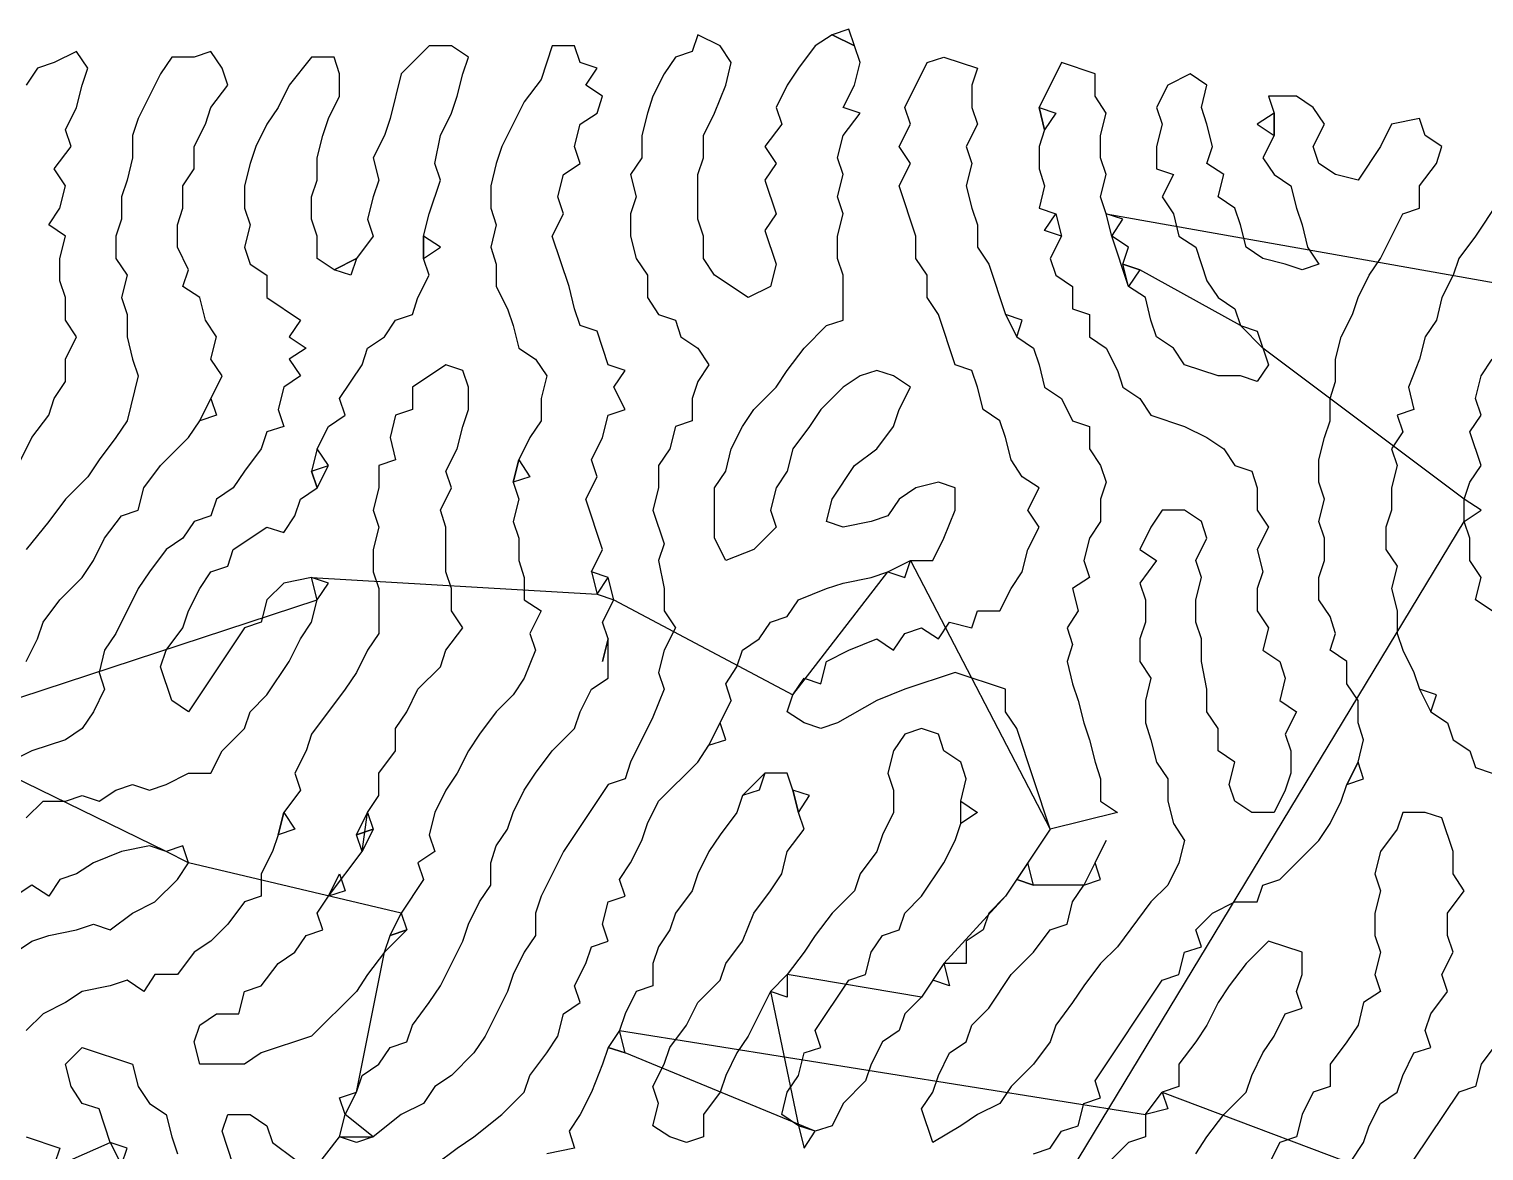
# Model space of a CAD drawing. Header units: metres. Extents: x 15 to 2853, y 44 to 1438.
# Drawn here: x 1296.5 to 1556.5, y 1202.5 to 1403 of the extents above; entities that cross this region are included whole.
import ezdxf

# ---------------------------------------------------------------- set-up
doc = ezdxf.new("R2010")
doc.units = ezdxf.units.M
doc.layers.add('Draw', color=2, linetype='CONTINUOUS')
doc.layers.add('Skip', color=1, linetype='CONTINUOUS')

msp = doc.modelspace()

# ---------------------------------------------------------------- linework, layer by layer
at = {"layer": 'draw'}
for p, q in [((1416, 1402), (1415, 1399)), ((1420, 1400), (1416, 1402)), ((1440, 1402), (1437, 1400)), ((1443, 1403), (1440, 1402)), ((1440, 1402), (1444, 1400)), ((1445, 1397), (1443, 1403)), ((1305, 1399), (1301, 1397)), ((1307, 1396), (1305, 1399)), ((1329, 1399), (1326, 1398)), ((1331, 1396), (1329, 1399)), ((1372, 1400), (1368, 1400)), ((1375, 1398), (1372, 1400)), ((1390, 1400), (1388, 1394)), ((1394, 1400), (1390, 1400)), ((1395, 1397), (1394, 1400)), ((1415, 1399), (1412, 1398)), ((1422, 1397), (1420, 1400)), ((1437, 1400), (1434, 1396)), ((1301, 1397), (1298, 1396)), ((1322, 1398), (1320, 1395)), ((1326, 1398), (1322, 1398)), ((1347, 1398), (1343, 1393)), ((1351, 1398), (1347, 1398)), ((1352, 1395), (1351, 1398)), ((1374, 1395), (1375, 1398)), ((1398, 1396), (1395, 1397)), ((1412, 1398), (1410, 1395)), ((1421, 1393), (1422, 1397)), ((1444, 1393), (1445, 1397)), ((1453, 1389), (1457, 1397)), ((1457, 1397), (1460, 1398)), ((1460, 1398), (1466, 1396)), ((1481, 1397), (1477, 1389)), ((1487, 1395), (1481, 1397)), ((1298, 1396), (1296, 1393)), ((1306, 1393), (1307, 1396)), ((1320, 1395), (1316, 1387)), ((1332, 1393), (1331, 1396)), ((1352, 1391), (1352, 1395)), ((1363, 1395), (1361, 1387)), ((1373, 1391), (1374, 1395)), ((1388, 1394), (1385, 1390)), ((1396, 1393), (1398, 1396)), ((1410, 1395), (1408, 1391)), ((1434, 1396), (1432, 1393)), ((1466, 1396), (1465, 1393)), ((1487, 1391), (1487, 1395)), ((1504, 1395), (1500, 1393)), ((1507, 1393), (1504, 1395)), ((1305, 1389), (1306, 1393)), ((1329, 1389), (1332, 1393)), ((1343, 1393), (1341, 1389)), ((1372, 1388), (1373, 1391)), ((1399, 1391), (1396, 1393)), ((1398, 1388), (1399, 1391)), ((1408, 1391), (1407, 1388)), ((1419, 1388), (1421, 1393)), ((1432, 1393), (1430, 1389)), ((1442, 1389), (1444, 1393)), ((1465, 1393), (1465, 1389)), ((1489, 1388), (1487, 1391)), ((1500, 1393), (1498, 1389)), ((1506, 1389), (1507, 1393)), ((1523, 1391), (1518, 1391)), ((1518, 1391), (1519, 1388)), ((1526, 1389), (1523, 1391)), ((1303, 1385), (1305, 1389)), ((1328, 1386), (1329, 1389)), ((1341, 1389), (1339, 1386)), ((1385, 1390), (1381, 1382)), ((1430, 1389), (1431, 1386)), ((1445, 1388), (1442, 1389)), ((1454, 1386), (1453, 1389)), ((1465, 1389), (1466, 1386)), ((1477, 1389), (1480, 1388)), ((1478, 1385), (1477, 1389)), ((1498, 1389), (1499, 1386)), ((1507, 1386), (1506, 1389)), ((1528, 1386), (1526, 1389)), ((1316, 1387), (1315, 1384)), ((1326, 1382), (1328, 1386)), ((1339, 1386), (1337, 1382)), ((1349, 1384), (1350, 1387)), ((1361, 1387), (1360, 1384)), ((1370, 1384), (1372, 1388)), ((1394, 1382), (1395, 1386)), ((1395, 1386), (1398, 1388)), ((1407, 1388), (1406, 1384)), ((1417, 1384), (1419, 1388)), ((1431, 1386), (1428, 1382)), ((1442, 1384), (1445, 1388)), ((1452, 1382), (1454, 1386)), ((1466, 1386), (1464, 1382)), ((1480, 1388), (1478, 1385)), ((1488, 1384), (1489, 1388)), ((1499, 1386), (1498, 1382)), ((1508, 1382), (1507, 1386)), ((1519, 1388), (1516, 1386)), ((1516, 1386), (1519, 1384)), ((1519, 1384), (1519, 1388)), ((1526, 1382), (1528, 1386)), ((1540, 1386), (1538, 1382)), ((1545, 1387), (1540, 1386)), ((1546, 1384), (1545, 1387)), ((1304, 1382), (1303, 1385)), ((1315, 1384), (1315, 1380)), ((1348, 1380), (1349, 1384)), ((1360, 1384), (1358, 1380)), ((1406, 1384), (1406, 1380)), ((1417, 1380), (1417, 1384)), ((1441, 1380), (1442, 1384)), ((1478, 1385), (1477, 1382)), ((1488, 1380), (1488, 1384)), ((1519, 1384), (1517, 1380)), ((1549, 1382), (1546, 1384)), ((1301, 1378), (1304, 1382)), ((1326, 1378), (1326, 1382)), ((1337, 1382), (1336, 1379)), ((1381, 1382), (1380, 1379)), ((1395, 1379), (1394, 1382)), ((1428, 1382), (1430, 1379)), ((1454, 1379), (1452, 1382)), ((1464, 1382), (1465, 1379)), ((1477, 1382), (1477, 1378)), ((1498, 1382), (1498, 1378)), ((1507, 1379), (1508, 1382)), ((1527, 1379), (1526, 1382)), ((1538, 1382), (1534, 1376)), ((1548, 1379), (1549, 1382)), ((1303, 1375), (1301, 1378)), ((1315, 1380), (1314, 1376)), ((1324, 1375), (1326, 1378)), ((1336, 1379), (1335, 1375)), ((1348, 1376), (1348, 1380)), ((1358, 1380), (1359, 1376)), ((1370, 1376), (1369, 1379)), ((1380, 1379), (1379, 1375)), ((1392, 1377), (1395, 1379)), ((1406, 1380), (1404, 1377)), ((1416, 1377), (1417, 1380)), ((1430, 1379), (1428, 1376)), ((1442, 1377), (1441, 1380)), ((1452, 1375), (1454, 1379)), ((1465, 1379), (1464, 1375)), ((1477, 1378), (1478, 1375)), ((1489, 1377), (1488, 1380)), ((1498, 1378), (1501, 1377)), ((1510, 1377), (1507, 1379)), ((1517, 1380), (1519, 1377)), ((1530, 1377), (1527, 1379)), ((1545, 1375), (1548, 1379)), ((1314, 1376), (1313, 1373)), ((1347, 1373), (1348, 1376)), ((1359, 1376), (1358, 1373)), ((1368, 1370), (1370, 1376)), ((1391, 1373), (1392, 1377)), ((1404, 1377), (1405, 1373)), ((1416, 1369), (1416, 1377)), ((1428, 1376), (1430, 1370)), ((1441, 1373), (1442, 1377)), ((1488, 1373), (1489, 1377)), ((1501, 1377), (1499, 1373)), ((1509, 1373), (1510, 1377)), ((1519, 1377), (1522, 1375)), ((1534, 1376), (1530, 1377)), ((1313, 1373), (1313, 1369)), ((1324, 1371), (1324, 1375)), ((1335, 1375), (1335, 1371)), ((1347, 1369), (1347, 1373)), ((1358, 1373), (1357, 1369)), ((1379, 1375), (1379, 1371)), ((1392, 1370), (1391, 1373)), ((1405, 1373), (1404, 1370)), ((1442, 1370), (1441, 1373)), ((1455, 1366), (1452, 1375)), ((1464, 1375), (1465, 1371)), ((1478, 1375), (1477, 1371)), ((1489, 1370), (1488, 1373)), ((1499, 1373), (1501, 1370)), ((1512, 1371), (1509, 1373)), ((1522, 1375), (1523, 1371)), ((1545, 1371), (1545, 1375)), ((1300, 1368), (1302, 1371)), ((1323, 1368), (1324, 1371)), ((1335, 1371), (1336, 1368)), ((1379, 1371), (1380, 1368)), ((1465, 1371), (1466, 1368)), ((1477, 1371), (1480, 1370)), ((1513, 1368), (1512, 1371)), ((1523, 1371), (1524, 1368)), ((1542, 1370), (1545, 1371)), ((1559, 1372), (1555, 1366)), ((1303, 1366), (1300, 1368)), ((1313, 1369), (1312, 1366)), ((1323, 1364), (1323, 1368)), ((1336, 1368), (1335, 1364)), ((1348, 1366), (1347, 1369)), ((1357, 1369), (1358, 1366)), ((1367, 1366), (1368, 1370)), ((1380, 1368), (1379, 1364)), ((1390, 1366), (1392, 1370)), ((1404, 1370), (1404, 1366)), ((1417, 1366), (1416, 1369)), ((1430, 1370), (1428, 1367)), ((1441, 1366), (1442, 1370)), ((1466, 1368), (1466, 1364)), ((1478, 1367), (1480, 1370)), ((1480, 1370), (1481, 1366)), ((1490, 1366), (1489, 1370)), ((1492, 1369), (1489, 1370)), ((1490, 1366), (1492, 1369)), ((1501, 1370), (1502, 1366)), ((1514, 1364), (1513, 1368)), ((1524, 1368), (1525, 1364)), ((1538, 1362), (1542, 1370)), ((1302, 1362), (1303, 1366)), ((1312, 1366), (1312, 1362)), ((1348, 1362), (1348, 1366)), ((1370, 1364), (1367, 1366)), ((1367, 1366), (1367, 1362)), ((1393, 1357), (1390, 1366)), ((1404, 1366), (1405, 1362)), ((1417, 1362), (1417, 1366)), ((1428, 1367), (1430, 1361)), ((1441, 1362), (1441, 1366)), ((1455, 1362), (1455, 1366)), ((1481, 1366), (1478, 1367)), ((1481, 1366), (1479, 1362)), ((1493, 1364), (1490, 1366)), ((1502, 1366), (1505, 1364)), ((1555, 1366), (1552, 1362)), ((1325, 1360), (1323, 1364)), ((1335, 1364), (1336, 1361)), ((1367, 1362), (1370, 1364)), ((1379, 1364), (1380, 1361)), ((1466, 1364), (1468, 1361)), ((1492, 1361), (1493, 1364)), ((1505, 1364), (1507, 1358)), ((1517, 1362), (1514, 1364)), ((1525, 1364), (1527, 1361)), ((1302, 1358), (1302, 1362)), ((1312, 1362), (1314, 1359)), ((1324, 1357), (1325, 1360)), ((1336, 1361), (1339, 1359)), ((1351, 1360), (1348, 1362)), ((1351, 1360), (1355, 1362)), ((1354, 1359), (1351, 1360)), ((1355, 1362), (1354, 1359)), ((1368, 1359), (1367, 1362)), ((1380, 1361), (1380, 1357)), ((1405, 1362), (1407, 1359)), ((1419, 1359), (1417, 1362)), ((1430, 1361), (1429, 1357)), ((1442, 1359), (1441, 1362)), ((1457, 1359), (1455, 1362)), ((1468, 1361), (1471, 1352)), ((1479, 1362), (1480, 1359)), ((1493, 1357), (1492, 1361)), ((1495, 1360), (1492, 1361)), ((1495, 1360), (1493, 1357)), ((1521, 1361), (1517, 1362)), ((1524, 1360), (1521, 1361)), ((1527, 1361), (1524, 1360)), ((1536, 1359), (1538, 1362)), ((1552, 1362), (1551, 1359)), ((1303, 1355), (1302, 1358)), ((1314, 1359), (1313, 1355)), ((1339, 1359), (1339, 1355)), ((1366, 1355), (1368, 1359)), ((1407, 1359), (1407, 1355)), ((1425, 1355), (1419, 1359)), ((1442, 1351), (1442, 1359)), ((1457, 1355), (1457, 1359)), ((1480, 1359), (1483, 1357)), ((1507, 1358), (1509, 1355)), ((1534, 1355), (1536, 1359)), ((1551, 1359), (1549, 1355)), ((1303, 1351), (1303, 1355)), ((1313, 1355), (1314, 1352)), ((1327, 1355), (1324, 1357)), ((1328, 1351), (1327, 1355)), ((1339, 1355), (1345, 1351)), ((1365, 1352), (1366, 1355)), ((1394, 1353), (1393, 1357)), ((1407, 1355), (1409, 1352)), ((1429, 1357), (1425, 1355)), ((1459, 1352), (1457, 1355)), ((1483, 1357), (1483, 1353)), ((1496, 1355), (1493, 1357)), ((1497, 1351), (1496, 1355)), ((1509, 1355), (1512, 1353)), ((1533, 1352), (1534, 1355)), ((1549, 1355), (1548, 1351)), ((1314, 1352), (1314, 1348)), ((1362, 1351), (1365, 1352)), ((1382, 1353), (1383, 1350)), ((1395, 1350), (1394, 1353)), ((1409, 1352), (1412, 1351)), ((1462, 1343), (1459, 1352)), ((1471, 1352), (1473, 1348)), ((1474, 1351), (1471, 1352)), ((1483, 1353), (1486, 1352)), ((1486, 1352), (1486, 1348)), ((1512, 1353), (1513, 1350)), ((1531, 1348), (1533, 1352)), ((1305, 1348), (1303, 1351)), ((1330, 1348), (1328, 1351)), ((1345, 1351), (1343, 1348)), ((1360, 1348), (1362, 1351)), ((1383, 1350), (1384, 1346)), ((1398, 1349), (1395, 1350)), ((1412, 1351), (1413, 1348)), ((1435, 1346), (1439, 1350)), ((1439, 1350), (1442, 1351)), ((1473, 1348), (1474, 1351)), ((1498, 1348), (1497, 1351)), ((1513, 1350), (1516, 1349)), ((1517, 1346), (1513, 1350)), ((1548, 1351), (1546, 1348)), ((1303, 1344), (1305, 1348)), ((1314, 1348), (1315, 1344)), ((1329, 1344), (1330, 1348)), ((1343, 1348), (1346, 1346)), ((1357, 1346), (1360, 1348)), ((1400, 1343), (1398, 1349)), ((1413, 1348), (1416, 1346)), ((1473, 1348), (1476, 1346)), ((1486, 1348), (1489, 1346)), ((1501, 1346), (1498, 1348)), ((1516, 1349), (1518, 1343)), ((1530, 1344), (1531, 1348)), ((1546, 1348), (1545, 1344)), ((1346, 1346), (1343, 1344)), ((1356, 1343), (1357, 1346)), ((1384, 1346), (1387, 1344)), ((1416, 1346), (1418, 1343)), ((1432, 1342), (1435, 1346)), ((1476, 1346), (1477, 1343)), ((1489, 1346), (1491, 1342)), ((1503, 1343), (1501, 1346)), ((1303, 1340), (1303, 1344)), ((1315, 1344), (1316, 1341)), ((1331, 1341), (1329, 1344)), ((1343, 1344), (1345, 1341)), ((1352, 1337), (1356, 1343)), ((1371, 1343), (1365, 1339)), ((1374, 1342), (1371, 1343)), ((1375, 1339), (1374, 1342)), ((1387, 1344), (1389, 1341)), ((1403, 1342), (1400, 1343)), ((1401, 1339), (1403, 1342)), ((1418, 1343), (1416, 1340)), ((1430, 1339), (1432, 1342)), ((1448, 1342), (1445, 1341)), ((1451, 1341), (1448, 1342)), ((1465, 1342), (1462, 1343)), ((1466, 1339), (1465, 1342)), ((1477, 1343), (1478, 1339)), ((1491, 1342), (1492, 1339)), ((1509, 1341), (1503, 1343)), ((1518, 1343), (1516, 1340)), ((1530, 1340), (1530, 1344)), ((1545, 1344), (1543, 1339)), ((1556, 1341), (1558, 1344)), ((1301, 1337), (1303, 1340)), ((1316, 1341), (1314, 1333)), ((1342, 1339), (1341, 1335)), ((1345, 1341), (1342, 1339)), ((1365, 1339), (1365, 1335)), ((1375, 1335), (1375, 1339)), ((1389, 1341), (1388, 1337)), ((1403, 1335), (1401, 1339)), ((1416, 1340), (1415, 1337)), ((1445, 1341), (1442, 1339)), ((1454, 1339), (1451, 1341)), ((1452, 1335), (1454, 1339)), ((1467, 1335), (1466, 1339)), ((1478, 1339), (1481, 1337)), ((1492, 1339), (1495, 1337)), ((1513, 1341), (1509, 1341)), ((1516, 1340), (1513, 1341)), ((1529, 1337), (1530, 1340)), ((1543, 1339), (1544, 1335)), ((1555, 1337), (1556, 1341)), ((1300, 1334), (1301, 1337)), ((1327, 1333), (1329, 1337)), ((1329, 1337), (1330, 1334)), ((1353, 1334), (1352, 1337)), ((1388, 1337), (1388, 1333)), ((1415, 1337), (1415, 1333)), ((1495, 1337), (1497, 1334)), ((1529, 1333), (1529, 1337)), ((1556, 1334), (1555, 1337)), ((1297, 1330), (1300, 1334)), ((1330, 1334), (1327, 1333)), ((1341, 1335), (1342, 1332)), ((1350, 1332), (1353, 1334)), ((1362, 1334), (1361, 1330)), ((1365, 1335), (1362, 1334)), ((1374, 1332), (1375, 1335)), ((1399, 1330), (1400, 1334)), ((1400, 1334), (1403, 1335)), ((1424, 1332), (1426, 1335)), ((1438, 1335), (1436, 1332)), ((1451, 1332), (1452, 1335)), ((1470, 1333), (1467, 1335)), ((1497, 1334), (1503, 1332)), ((1544, 1335), (1541, 1334)), ((1541, 1334), (1542, 1331)), ((1554, 1331), (1556, 1334)), ((1314, 1333), (1312, 1330)), ((1325, 1330), (1327, 1333)), ((1342, 1332), (1339, 1331)), ((1348, 1328), (1350, 1332)), ((1373, 1328), (1374, 1332)), ((1388, 1333), (1386, 1330)), ((1412, 1332), (1411, 1328)), ((1415, 1333), (1412, 1332)), ((1422, 1328), (1424, 1332)), ((1436, 1332), (1433, 1328)), ((1448, 1328), (1451, 1332)), ((1471, 1330), (1470, 1333)), ((1483, 1333), (1486, 1332)), ((1486, 1332), (1486, 1328)), ((1503, 1332), (1507, 1330)), ((1528, 1330), (1529, 1333)), ((1295, 1326), (1297, 1330)), ((1312, 1330), (1309, 1326)), ((1339, 1331), (1338, 1328)), ((1361, 1330), (1362, 1326)), ((1386, 1330), (1384, 1326)), ((1397, 1326), (1399, 1330)), ((1472, 1326), (1471, 1330)), ((1507, 1330), (1510, 1328)), ((1527, 1326), (1528, 1330)), ((1542, 1331), (1540, 1328)), ((1556, 1325), (1554, 1331)), ((1309, 1326), (1307, 1323)), ((1338, 1328), (1335, 1324)), ((1348, 1328), (1347, 1324)), ((1350, 1325), (1348, 1328)), ((1362, 1326), (1359, 1325)), ((1371, 1324), (1373, 1328)), ((1383, 1322), (1384, 1326)), ((1384, 1326), (1386, 1323)), ((1398, 1323), (1397, 1326)), ((1411, 1328), (1409, 1325)), ((1421, 1324), (1422, 1328)), ((1433, 1328), (1432, 1324)), ((1444, 1325), (1448, 1328)), ((1474, 1323), (1472, 1326)), ((1486, 1328), (1488, 1325)), ((1510, 1328), (1512, 1325)), ((1527, 1322), (1527, 1326)), ((1540, 1328), (1541, 1325)), ((1317, 1321), (1320, 1325)), ((1335, 1324), (1333, 1321)), ((1347, 1324), (1350, 1325)), ((1347, 1324), (1348, 1321)), ((1348, 1321), (1350, 1325)), ((1359, 1325), (1359, 1321)), ((1372, 1321), (1371, 1324)), ((1409, 1325), (1409, 1321)), ((1419, 1321), (1421, 1324)), ((1432, 1324), (1430, 1321)), ((1440, 1319), (1444, 1325)), ((1488, 1325), (1489, 1322)), ((1512, 1325), (1515, 1324)), ((1515, 1324), (1516, 1321)), ((1541, 1325), (1540, 1321)), ((1554, 1322), (1556, 1325)), ((1316, 1317), (1317, 1321)), ((1333, 1321), (1330, 1319)), ((1345, 1319), (1348, 1321)), ((1359, 1321), (1358, 1317)), ((1370, 1317), (1372, 1321)), ((1386, 1323), (1383, 1322)), ((1383, 1322), (1384, 1319)), ((1396, 1319), (1398, 1323)), ((1409, 1321), (1408, 1317)), ((1419, 1312), (1419, 1321)), ((1430, 1321), (1429, 1317)), ((1455, 1321), (1452, 1319)), ((1459, 1322), (1455, 1321)), ((1462, 1321), (1459, 1322)), ((1462, 1317), (1462, 1321)), ((1477, 1321), (1474, 1323)), ((1475, 1317), (1477, 1321)), ((1489, 1322), (1488, 1319)), ((1516, 1321), (1516, 1317)), ((1528, 1319), (1527, 1322)), ((1540, 1321), (1540, 1317)), ((1553, 1319), (1554, 1322)), ((1303, 1319), (1300, 1315)), ((1330, 1319), (1329, 1316)), ((1344, 1316), (1345, 1319)), ((1384, 1319), (1383, 1315)), ((1399, 1310), (1396, 1319)), ((1439, 1315), (1440, 1319)), ((1452, 1319), (1450, 1316)), ((1488, 1319), (1488, 1315)), ((1527, 1315), (1528, 1319)), ((1553, 1315), (1553, 1319)), ((1556, 1317), (1553, 1319)), ((1310, 1312), (1313, 1316)), ((1313, 1316), (1316, 1317)), ((1329, 1316), (1326, 1315)), ((1342, 1313), (1344, 1316)), ((1358, 1317), (1359, 1314)), ((1371, 1314), (1370, 1317)), ((1408, 1317), (1410, 1311)), ((1429, 1317), (1430, 1314)), ((1450, 1316), (1447, 1315)), ((1477, 1314), (1475, 1317)), ((1499, 1317), (1497, 1314)), ((1503, 1317), (1499, 1317)), ((1506, 1315), (1503, 1317)), ((1516, 1317), (1518, 1314)), ((1540, 1317), (1539, 1314)), ((1553, 1315), (1556, 1317)), ((1326, 1315), (1324, 1312)), ((1333, 1310), (1339, 1314)), ((1339, 1314), (1342, 1313)), ((1359, 1314), (1358, 1310)), ((1371, 1306), (1371, 1314)), ((1383, 1315), (1384, 1312)), ((1430, 1314), (1426, 1310)), ((1442, 1314), (1439, 1315)), ((1447, 1315), (1442, 1314)), ((1475, 1310), (1477, 1314)), ((1488, 1315), (1486, 1312)), ((1497, 1314), (1495, 1310)), ((1507, 1312), (1506, 1315)), ((1518, 1314), (1516, 1310)), ((1528, 1312), (1527, 1315)), ((1539, 1314), (1539, 1310)), ((1554, 1312), (1553, 1315)), ((1308, 1308), (1310, 1312)), ((1324, 1312), (1321, 1310)), ((1384, 1312), (1384, 1308)), ((1410, 1311), (1409, 1308)), ((1421, 1308), (1419, 1312)), ((1458, 1308), (1460, 1312)), ((1486, 1312), (1485, 1308)), ((1505, 1308), (1507, 1312)), ((1528, 1308), (1528, 1312)), ((1554, 1308), (1554, 1312)), ((1306, 1305), (1308, 1308)), ((1321, 1310), (1318, 1306)), ((1332, 1307), (1333, 1310)), ((1358, 1310), (1358, 1306)), ((1384, 1308), (1385, 1305)), ((1397, 1306), (1399, 1310)), ((1409, 1308), (1410, 1303)), ((1426, 1310), (1421, 1308)), ((1450, 1306), (1454, 1308)), ((1453, 1305), (1454, 1308)), ((1454, 1308), (1458, 1308)), ((1474, 1306), (1475, 1310)), ((1485, 1308), (1486, 1305)), ((1495, 1310), (1498, 1308)), ((1498, 1308), (1495, 1304)), ((1506, 1305), (1505, 1308)), ((1516, 1310), (1517, 1306)), ((1527, 1305), (1528, 1308)), ((1539, 1310), (1541, 1307)), ((1556, 1305), (1554, 1308)), ((1318, 1306), (1316, 1303)), ((1327, 1303), (1329, 1306)), ((1329, 1306), (1332, 1307)), ((1358, 1306), (1359, 1303)), ((1372, 1303), (1371, 1306)), ((1400, 1305), (1397, 1306)), ((1397, 1306), (1398, 1302)), ((1447, 1305), (1450, 1306)), ((1450, 1306), (1453, 1305)), ((1472, 1303), (1474, 1306)), ((1517, 1306), (1516, 1303)), ((1541, 1307), (1540, 1303)), ((1302, 1301), (1306, 1305)), ((1316, 1303), (1312, 1295)), ((1325, 1299), (1327, 1303)), ((1342, 1304), (1339, 1301)), ((1347, 1305), (1342, 1304)), ((1350, 1304), (1347, 1305)), ((1348, 1301), (1347, 1305)), ((1348, 1301), (1350, 1304)), ((1359, 1303), (1359, 1295)), ((1372, 1299), (1372, 1303)), ((1385, 1305), (1385, 1301)), ((1398, 1302), (1400, 1305)), ((1401, 1301), (1400, 1305)), ((1410, 1303), (1410, 1299)), ((1439, 1303), (1442, 1304)), ((1442, 1304), (1447, 1305)), ((1470, 1299), (1472, 1303)), ((1486, 1305), (1483, 1303)), ((1483, 1303), (1484, 1299)), ((1495, 1304), (1496, 1301)), ((1505, 1301), (1506, 1305)), ((1516, 1303), (1516, 1299)), ((1527, 1301), (1527, 1305)), ((1540, 1303), (1541, 1299)), ((1555, 1301), (1556, 1305)), ((1299, 1297), (1302, 1301)), ((1339, 1301), (1338, 1297)), ((1347, 1297), (1348, 1301)), ((1385, 1301), (1388, 1299)), ((1398, 1302), (1401, 1301)), ((1399, 1297), (1401, 1301)), ((1432, 1298), (1434, 1301)), ((1496, 1301), (1496, 1297)), ((1505, 1297), (1505, 1301)), ((1529, 1298), (1527, 1301)), ((1558, 1299), (1555, 1301)), ((1324, 1296), (1325, 1299)), ((1374, 1296), (1372, 1299)), ((1388, 1299), (1386, 1295)), ((1410, 1299), (1412, 1296)), ((1429, 1297), (1432, 1298)), ((1465, 1296), (1466, 1299)), ((1466, 1299), (1470, 1299)), ((1484, 1299), (1482, 1296)), ((1516, 1299), (1518, 1296)), ((1530, 1295), (1529, 1298)), ((1541, 1299), (1541, 1295)), ((1298, 1294), (1299, 1297)), ((1312, 1295), (1310, 1292)), ((1335, 1296), (1325, 1281)), ((1338, 1297), (1335, 1296)), ((1345, 1294), (1347, 1297)), ((1359, 1295), (1357, 1292)), ((1371, 1292), (1374, 1296)), ((1386, 1295), (1387, 1292)), ((1400, 1294), (1399, 1297)), ((1412, 1296), (1410, 1292)), ((1427, 1294), (1429, 1297)), ((1451, 1292), (1453, 1295)), ((1453, 1295), (1456, 1296)), ((1456, 1296), (1459, 1294)), ((1459, 1294), (1461, 1297)), ((1461, 1297), (1465, 1296)), ((1482, 1296), (1483, 1293)), ((1496, 1297), (1495, 1294)), ((1506, 1294), (1505, 1297)), ((1518, 1296), (1517, 1292)), ((1529, 1292), (1530, 1295)), ((1541, 1295), (1542, 1292)), ((1296, 1290), (1298, 1294)), ((1343, 1290), (1345, 1294)), ((1400, 1294), (1399, 1290)), ((1400, 1287), (1400, 1294)), ((1424, 1292), (1427, 1294)), ((1443, 1292), (1448, 1294)), ((1448, 1294), (1451, 1292)), ((1483, 1293), (1482, 1290)), ((1495, 1294), (1495, 1290)), ((1506, 1290), (1506, 1294)), ((1310, 1292), (1309, 1288)), ((1320, 1289), (1321, 1292)), ((1339, 1284), (1343, 1290)), ((1357, 1292), (1355, 1288)), ((1370, 1289), (1371, 1292)), ((1387, 1292), (1385, 1287)), ((1410, 1292), (1409, 1288)), ((1423, 1289), (1424, 1292)), ((1438, 1286), (1439, 1290)), ((1439, 1290), (1443, 1292)), ((1482, 1290), (1483, 1286)), ((1495, 1290), (1497, 1287)), ((1507, 1285), (1506, 1290)), ((1517, 1292), (1520, 1290)), ((1520, 1290), (1521, 1287)), ((1532, 1290), (1529, 1292)), ((1532, 1286), (1532, 1290)), ((1542, 1292), (1544, 1288)), ((1309, 1288), (1310, 1285)), ((1322, 1283), (1320, 1289)), ((1355, 1288), (1353, 1285)), ((1385, 1287), (1383, 1284)), ((1397, 1285), (1400, 1287)), ((1409, 1288), (1410, 1285)), ((1421, 1286), (1423, 1289)), ((1433, 1284), (1435, 1287)), ((1435, 1287), (1438, 1286)), ((1462, 1288), (1453, 1285)), ((1471, 1285), (1462, 1288)), ((1497, 1287), (1496, 1283)), ((1521, 1287), (1520, 1283)), ((1544, 1288), (1545, 1285)), ((1310, 1285), (1308, 1281)), ((1353, 1285), (1347, 1277)), ((1364, 1281), (1366, 1285)), ((1395, 1281), (1397, 1285)), ((1410, 1285), (1408, 1280)), ((1422, 1283), (1421, 1286)), ((1453, 1285), (1448, 1283)), ((1471, 1281), (1471, 1285)), ((1483, 1286), (1484, 1283)), ((1507, 1281), (1507, 1285)), ((1534, 1283), (1532, 1286)), ((1545, 1285), (1547, 1281)), ((1548, 1284), (1545, 1285)), ((1325, 1281), (1322, 1283)), ((1336, 1281), (1339, 1284)), ((1383, 1284), (1380, 1281)), ((1422, 1283), (1418, 1275)), ((1432, 1281), (1433, 1284)), ((1484, 1283), (1485, 1279)), ((1496, 1283), (1496, 1279)), ((1520, 1283), (1523, 1281)), ((1534, 1279), (1534, 1283)), ((1547, 1281), (1548, 1284)), ((1308, 1281), (1306, 1278)), ((1335, 1278), (1336, 1281)), ((1362, 1278), (1364, 1281)), ((1380, 1281), (1377, 1277)), ((1394, 1278), (1395, 1281)), ((1408, 1280), (1404, 1272)), ((1435, 1279), (1432, 1281)), ((1473, 1278), (1471, 1281)), ((1509, 1278), (1507, 1281)), ((1523, 1281), (1521, 1277)), ((1547, 1281), (1550, 1279)), ((1306, 1278), (1303, 1276)), ((1331, 1274), (1335, 1278)), ((1347, 1277), (1346, 1274)), ((1362, 1274), (1362, 1278)), ((1377, 1277), (1375, 1274)), ((1390, 1274), (1394, 1278)), ((1421, 1276), (1420, 1279)), ((1438, 1278), (1435, 1279)), ((1441, 1279), (1438, 1278)), ((1453, 1277), (1451, 1274)), ((1456, 1278), (1453, 1277)), ((1459, 1277), (1456, 1278)), ((1460, 1274), (1459, 1277)), ((1479, 1260), (1473, 1278)), ((1485, 1279), (1486, 1276)), ((1496, 1279), (1497, 1276)), ((1509, 1274), (1509, 1278)), ((1521, 1277), (1522, 1274)), ((1535, 1276), (1534, 1279)), ((1550, 1279), (1551, 1276)), ((1297, 1274), (1293, 1272)), ((1303, 1276), (1297, 1274)), ((1329, 1270), (1331, 1274)), ((1346, 1274), (1344, 1270)), ((1375, 1274), (1373, 1270)), ((1387, 1270), (1390, 1274)), ((1416, 1272), (1418, 1275)), ((1418, 1275), (1421, 1276)), ((1451, 1274), (1450, 1270)), ((1463, 1272), (1460, 1274)), ((1486, 1276), (1487, 1272)), ((1497, 1276), (1498, 1272)), ((1512, 1272), (1509, 1274)), ((1522, 1274), (1522, 1270)), ((1534, 1272), (1535, 1276)), ((1551, 1276), (1554, 1274)), ((1554, 1274), (1555, 1271)), ((1404, 1272), (1403, 1269)), ((1409, 1265), (1416, 1272)), ((1464, 1269), (1463, 1272)), ((1487, 1272), (1488, 1269)), ((1498, 1272), (1500, 1269)), ((1511, 1268), (1512, 1272)), ((1534, 1272), (1532, 1268)), ((1535, 1269), (1534, 1272)), ((1321, 1268), (1325, 1270)), ((1325, 1270), (1329, 1270)), ((1344, 1270), (1345, 1267)), ((1359, 1266), (1359, 1270)), ((1373, 1270), (1371, 1267)), ((1385, 1267), (1387, 1270)), ((1403, 1269), (1400, 1268)), ((1424, 1266), (1428, 1270)), ((1428, 1270), (1427, 1267)), ((1432, 1270), (1428, 1270)), ((1433, 1267), (1432, 1270)), ((1450, 1270), (1451, 1267)), ((1463, 1265), (1464, 1269)), ((1488, 1269), (1488, 1265)), ((1500, 1269), (1500, 1265)), ((1522, 1270), (1521, 1267)), ((1532, 1268), (1535, 1269)), ((1555, 1271), (1558, 1270)), ((1309, 1265), (1312, 1267)), ((1312, 1267), (1315, 1268)), ((1315, 1268), (1318, 1267)), ((1318, 1267), (1321, 1268)), ((1345, 1267), (1342, 1263)), ((1371, 1267), (1369, 1263)), ((1383, 1263), (1385, 1267)), ((1400, 1268), (1392, 1256)), ((1427, 1267), (1424, 1266)), ((1436, 1266), (1433, 1267)), ((1433, 1267), (1434, 1263)), ((1451, 1267), (1451, 1263)), ((1512, 1265), (1511, 1268)), ((1521, 1267), (1519, 1263)), ((1531, 1265), (1532, 1268)), ((1296, 1262), (1299, 1265)), ((1299, 1265), (1303, 1265)), ((1303, 1265), (1306, 1266)), ((1306, 1266), (1309, 1265)), ((1357, 1263), (1359, 1266)), ((1407, 1261), (1409, 1265)), ((1424, 1266), (1423, 1263)), ((1434, 1263), (1436, 1266)), ((1463, 1261), (1463, 1265)), ((1463, 1265), (1466, 1263)), ((1488, 1265), (1491, 1263)), ((1500, 1265), (1501, 1261)), ((1515, 1263), (1512, 1265)), ((1529, 1261), (1531, 1265)), ((1341, 1259), (1342, 1263)), ((1342, 1263), (1344, 1260)), ((1355, 1259), (1357, 1263)), ((1357, 1263), (1358, 1260)), ((1369, 1263), (1368, 1259)), ((1382, 1260), (1383, 1263)), ((1406, 1258), (1407, 1261)), ((1423, 1263), (1420, 1259)), ((1435, 1260), (1434, 1263)), ((1451, 1263), (1449, 1259)), ((1462, 1258), (1463, 1261)), ((1466, 1263), (1463, 1261)), ((1501, 1261), (1503, 1258)), ((1519, 1263), (1515, 1263)), ((1527, 1258), (1529, 1261)), ((1542, 1263), (1541, 1260)), ((1546, 1263), (1542, 1263)), ((1549, 1262), (1546, 1263)), ((1551, 1256), (1549, 1262)), ((1341, 1259), (1340, 1256)), ((1344, 1260), (1341, 1259)), ((1358, 1260), (1355, 1259)), ((1356, 1256), (1355, 1259)), ((1358, 1260), (1356, 1256)), ((1368, 1259), (1369, 1256)), ((1380, 1257), (1382, 1260)), ((1420, 1259), (1418, 1256)), ((1432, 1256), (1435, 1260)), ((1449, 1259), (1448, 1256)), ((1479, 1260), (1471, 1248)), ((1541, 1260), (1538, 1256)), ((1313, 1256), (1308, 1254)), ((1318, 1257), (1313, 1256)), ((1321, 1256), (1318, 1257)), ((1324, 1257), (1321, 1256)), ((1325, 1254), (1321, 1256)), ((1325, 1254), (1324, 1257)), ((1340, 1256), (1338, 1252)), ((1369, 1256), (1366, 1254)), ((1379, 1254), (1380, 1257)), ((1392, 1256), (1388, 1248)), ((1418, 1256), (1416, 1252)), ((1431, 1252), (1432, 1256)), ((1448, 1256), (1445, 1252)), ((1460, 1254), (1462, 1258)), ((1489, 1258), (1485, 1250)), ((1503, 1258), (1502, 1254)), ((1520, 1251), (1527, 1258)), ((1538, 1256), (1537, 1252)), ((1551, 1252), (1551, 1256)), ((1308, 1254), (1305, 1252)), ((1323, 1251), (1325, 1254)), ((1366, 1254), (1367, 1251)), ((1379, 1250), (1379, 1254)), ((1402, 1251), (1404, 1254)), ((1456, 1248), (1460, 1254)), ((1476, 1250), (1475, 1254)), ((1488, 1251), (1487, 1254)), ((1502, 1254), (1500, 1250)), ((1302, 1251), (1300, 1248)), ((1305, 1252), (1302, 1251)), ((1338, 1252), (1338, 1248)), ((1350, 1248), (1352, 1252)), ((1352, 1252), (1353, 1249)), ((1367, 1251), (1363, 1245)), ((1403, 1248), (1402, 1251)), ((1416, 1252), (1415, 1249)), ((1429, 1249), (1431, 1252)), ((1445, 1252), (1444, 1249)), ((1476, 1250), (1473, 1251)), ((1485, 1250), (1488, 1251)), ((1517, 1250), (1520, 1251)), ((1537, 1252), (1538, 1249)), ((1553, 1249), (1551, 1252)), ((1297, 1250), (1294, 1248)), ((1300, 1248), (1297, 1250)), ((1338, 1248), (1335, 1247)), ((1348, 1245), (1350, 1248)), ((1353, 1249), (1350, 1248)), ((1377, 1247), (1379, 1250)), ((1388, 1248), (1387, 1245)), ((1400, 1247), (1403, 1248)), ((1415, 1249), (1412, 1245)), ((1426, 1245), (1429, 1249)), ((1444, 1249), (1440, 1245)), ((1453, 1245), (1456, 1248)), ((1471, 1248), (1468, 1245)), ((1483, 1247), (1485, 1250)), ((1500, 1250), (1497, 1247)), ((1516, 1247), (1517, 1250)), ((1538, 1249), (1537, 1245)), ((1550, 1245), (1553, 1249)), ((1315, 1245), (1319, 1247)), ((1335, 1247), (1332, 1243)), ((1375, 1243), (1377, 1247)), ((1399, 1243), (1400, 1247)), ((1482, 1243), (1483, 1247)), ((1497, 1247), (1491, 1239)), ((1508, 1245), (1512, 1247)), ((1512, 1247), (1516, 1247)), ((1305, 1242), (1308, 1243)), ((1308, 1243), (1311, 1242)), ((1311, 1242), (1315, 1245)), ((1332, 1243), (1329, 1240)), ((1349, 1242), (1348, 1245)), ((1361, 1241), (1363, 1245)), ((1363, 1245), (1364, 1242)), ((1374, 1240), (1375, 1243)), ((1387, 1245), (1387, 1241)), ((1400, 1240), (1399, 1243)), ((1412, 1245), (1411, 1242)), ((1424, 1240), (1426, 1245)), ((1440, 1245), (1437, 1241)), ((1452, 1242), (1453, 1245)), ((1468, 1245), (1467, 1242)), ((1479, 1242), (1482, 1243)), ((1505, 1242), (1508, 1245)), ((1537, 1245), (1537, 1241)), ((1550, 1241), (1550, 1245)), ((1297, 1240), (1300, 1241)), ((1300, 1241), (1305, 1242)), ((1344, 1238), (1346, 1241)), ((1346, 1241), (1349, 1242)), ((1364, 1242), (1360, 1238)), ((1360, 1238), (1361, 1241)), ((1361, 1241), (1364, 1242)), ((1387, 1241), (1385, 1238)), ((1411, 1242), (1409, 1239)), ((1437, 1241), (1435, 1238)), ((1447, 1238), (1449, 1241)), ((1449, 1241), (1452, 1242)), ((1467, 1242), (1464, 1240)), ((1476, 1238), (1479, 1242)), ((1506, 1239), (1505, 1242)), ((1537, 1241), (1538, 1238)), ((1551, 1238), (1550, 1241)), ((1291, 1236), (1297, 1240)), ((1326, 1238), (1323, 1234)), ((1329, 1240), (1326, 1238)), ((1341, 1236), (1344, 1238)), ((1360, 1238), (1357, 1234)), ((1370, 1232), (1374, 1240)), ((1385, 1238), (1383, 1234)), ((1396, 1236), (1397, 1239)), ((1397, 1239), (1400, 1240)), ((1409, 1239), (1408, 1236)), ((1421, 1236), (1424, 1240)), ((1435, 1238), (1432, 1234)), ((1446, 1234), (1447, 1238)), ((1464, 1240), (1464, 1236)), ((1491, 1239), (1488, 1236)), ((1502, 1234), (1503, 1238)), ((1503, 1238), (1506, 1239)), ((1518, 1240), (1514, 1236)), ((1524, 1238), (1518, 1240)), ((1524, 1234), (1524, 1238)), ((1538, 1238), (1537, 1234)), ((1549, 1234), (1551, 1238)), ((1338, 1232), (1341, 1236)), ((1394, 1232), (1396, 1236)), ((1408, 1236), (1408, 1232)), ((1420, 1233), (1421, 1236)), ((1460, 1236), (1456, 1230)), ((1464, 1236), (1460, 1236)), ((1460, 1236), (1461, 1232)), ((1488, 1236), (1485, 1232)), ((1514, 1236), (1511, 1232)), ((1314, 1233), (1311, 1232)), ((1317, 1231), (1314, 1233)), ((1319, 1234), (1317, 1231)), ((1323, 1234), (1319, 1234)), ((1357, 1234), (1355, 1231)), ((1383, 1234), (1382, 1231)), ((1416, 1229), (1420, 1233)), ((1432, 1234), (1429, 1231)), ((1432, 1234), (1432, 1230)), ((1437, 1224), (1443, 1233)), ((1443, 1233), (1446, 1234)), ((1461, 1232), (1458, 1233)), ((1468, 1228), (1472, 1234)), ((1487, 1215), (1499, 1233)), ((1499, 1233), (1502, 1234)), ((1523, 1231), (1524, 1234)), ((1537, 1234), (1538, 1231)), ((1550, 1231), (1549, 1234)), ((1306, 1231), (1303, 1229)), ((1311, 1232), (1306, 1231)), ((1334, 1227), (1335, 1231)), ((1335, 1231), (1338, 1232)), ((1355, 1231), (1347, 1223)), ((1368, 1229), (1370, 1232)), ((1382, 1231), (1378, 1223)), ((1395, 1229), (1394, 1232)), ((1405, 1231), (1403, 1227)), ((1408, 1232), (1405, 1231)), ((1429, 1231), (1425, 1223)), ((1432, 1230), (1429, 1231)), ((1456, 1230), (1453, 1227)), ((1485, 1232), (1483, 1229)), ((1511, 1232), (1509, 1229)), ((1524, 1228), (1523, 1231)), ((1538, 1231), (1535, 1229)), ((1303, 1229), (1299, 1227)), ((1365, 1225), (1368, 1229)), ((1392, 1227), (1395, 1229)), ((1414, 1225), (1416, 1229)), ((1465, 1225), (1468, 1228)), ((1483, 1229), (1480, 1225)), ((1509, 1229), (1507, 1225)), ((1521, 1227), (1524, 1228)), ((1535, 1229), (1534, 1225)), ((1299, 1227), (1296, 1224)), ((1326, 1222), (1327, 1225)), ((1327, 1225), (1330, 1227)), ((1330, 1227), (1334, 1227)), ((1364, 1222), (1365, 1225)), ((1391, 1223), (1392, 1227)), ((1403, 1227), (1402, 1224)), ((1453, 1227), (1452, 1224)), ((1464, 1222), (1465, 1225)), ((1480, 1225), (1479, 1222)), ((1507, 1225), (1505, 1222)), ((1519, 1223), (1521, 1227)), ((1534, 1225), (1532, 1222)), ((1546, 1224), (1547, 1227)), ((1327, 1218), (1326, 1222)), ((1347, 1223), (1338, 1220)), ((1361, 1221), (1364, 1222)), ((1378, 1223), (1376, 1220)), ((1389, 1220), (1391, 1223)), ((1402, 1224), (1400, 1221)), ((1403, 1220), (1402, 1224)), ((1425, 1223), (1423, 1220)), ((1438, 1221), (1437, 1224)), ((1449, 1222), (1447, 1218)), ((1452, 1224), (1449, 1222)), ((1461, 1220), (1464, 1222)), ((1479, 1222), (1476, 1218)), ((1505, 1222), (1502, 1218)), ((1517, 1220), (1519, 1223)), ((1532, 1222), (1529, 1218)), ((1547, 1221), (1546, 1224)), ((1559, 1222), (1556, 1218)), ((1303, 1218), (1306, 1221)), ((1306, 1221), (1315, 1218)), ((1338, 1220), (1335, 1218)), ((1359, 1218), (1361, 1221)), ((1376, 1220), (1372, 1216)), ((1386, 1216), (1389, 1220)), ((1400, 1221), (1399, 1218)), ((1403, 1220), (1400, 1221)), ((1410, 1218), (1411, 1221)), ((1423, 1220), (1421, 1216)), ((1434, 1216), (1435, 1220)), ((1435, 1220), (1438, 1221)), ((1459, 1216), (1461, 1220)), ((1515, 1216), (1517, 1220)), ((1542, 1216), (1544, 1220)), ((1544, 1220), (1547, 1221)), ((1304, 1214), (1303, 1218)), ((1315, 1218), (1316, 1214)), ((1335, 1218), (1327, 1218)), ((1356, 1216), (1359, 1218)), ((1399, 1218), (1397, 1213)), ((1408, 1214), (1410, 1218)), ((1447, 1218), (1446, 1215)), ((1476, 1218), (1472, 1214)), ((1502, 1218), (1502, 1214)), ((1529, 1218), (1529, 1214)), ((1556, 1218), (1555, 1214)), ((1355, 1213), (1356, 1216)), ((1372, 1216), (1369, 1214)), ((1385, 1213), (1386, 1216)), ((1421, 1216), (1420, 1213)), ((1432, 1213), (1434, 1216)), ((1458, 1213), (1459, 1216)), ((1488, 1212), (1487, 1215)), ((1514, 1213), (1515, 1216)), ((1541, 1213), (1542, 1216)), ((1306, 1211), (1304, 1214)), ((1316, 1214), (1318, 1211)), ((1352, 1212), (1355, 1213)), ((1353, 1209), (1352, 1212)), ((1353, 1209), (1355, 1213)), ((1369, 1214), (1367, 1211)), ((1381, 1209), (1385, 1213)), ((1397, 1213), (1395, 1209)), ((1409, 1211), (1408, 1214)), ((1420, 1213), (1417, 1209)), ((1431, 1209), (1432, 1213)), ((1456, 1210), (1458, 1213)), ((1472, 1214), (1470, 1211)), ((1485, 1211), (1488, 1212)), ((1496, 1209), (1499, 1213)), ((1502, 1214), (1499, 1213)), ((1499, 1213), (1500, 1210)), ((1529, 1214), (1526, 1213)), ((1538, 1211), (1541, 1213)), ((1552, 1213), (1544, 1201)), ((1555, 1214), (1552, 1213)), ((1309, 1210), (1306, 1211)), ((1311, 1204), (1309, 1210)), ((1318, 1211), (1321, 1209)), ((1321, 1209), (1322, 1205)), ((1331, 1206), (1332, 1209)), ((1332, 1209), (1336, 1209)), ((1336, 1209), (1339, 1207)), ((1352, 1205), (1353, 1209)), ((1367, 1211), (1363, 1209)), ((1395, 1209), (1393, 1206)), ((1408, 1207), (1409, 1211)), ((1417, 1209), (1417, 1205)), ((1434, 1207), (1431, 1209)), ((1442, 1211), (1440, 1207)), ((1458, 1204), (1456, 1210)), ((1466, 1209), (1463, 1207)), ((1470, 1211), (1466, 1209)), ((1484, 1207), (1485, 1211)), ((1500, 1210), (1496, 1209)), ((1496, 1209), (1496, 1205)), ((1507, 1205), (1510, 1209)), ((1524, 1209), (1523, 1205)), ((1536, 1207), (1538, 1211)), ((1339, 1207), (1340, 1204)), ((1411, 1205), (1408, 1207)), ((1437, 1206), (1434, 1207)), ((1434, 1207), (1435, 1203)), ((1440, 1207), (1437, 1206)), ((1463, 1207), (1458, 1204)), ((1481, 1206), (1484, 1207)), ((1535, 1204), (1536, 1207)), ((1296, 1205), (1302, 1203)), ((1314, 1203), (1311, 1204)), ((1311, 1204), (1313, 1200)), ((1322, 1205), (1323, 1202)), ((1333, 1200), (1331, 1206)), ((1340, 1204), (1344, 1201)), ((1355, 1204), (1352, 1205)), ((1352, 1205), (1358, 1205)), ((1358, 1205), (1355, 1204)), ((1373, 1203), (1376, 1205)), ((1393, 1206), (1394, 1203)), ((1414, 1204), (1411, 1205)), ((1417, 1205), (1414, 1204)), ((1435, 1203), (1437, 1206)), ((1479, 1203), (1481, 1206)), ((1493, 1204), (1489, 1200)), ((1496, 1205), (1493, 1204)), ((1505, 1202), (1507, 1205)), ((1520, 1204), (1516, 1196)), ((1523, 1205), (1520, 1204)), ((1302, 1203), (1301, 1200)), ((1313, 1200), (1314, 1203)), ((1476, 1202), (1479, 1203))]:
    msp.add_line(p, q, dxfattribs=at)
at = {"layer": 'skip'}
for p, q in [((1444, 1400), (1440, 1402)), ((1368, 1400), (1363, 1395)), ((1350, 1387), (1352, 1391)), ((1477, 1389), (1478, 1385)), ((1519, 1388), (1519, 1384)), ((1369, 1379), (1370, 1384)), ((1302, 1371), (1303, 1375)), ((1480, 1370), (1481, 1366)), ((1489, 1370), (1607, 1349)), ((1358, 1366), (1355, 1362)), ((1367, 1362), (1367, 1366)), ((1493, 1357), (1490, 1366)), ((1355, 1362), (1351, 1360)), ((1492, 1361), (1495, 1360)), ((1513, 1350), (1495, 1360)), ((1380, 1357), (1382, 1353)), ((1471, 1352), (1473, 1348)), ((1553, 1319), (1517, 1346)), ((1327, 1333), (1331, 1341)), ((1426, 1335), (1430, 1339)), ((1442, 1339), (1438, 1335)), ((1481, 1337), (1483, 1333)), ((1320, 1325), (1325, 1330)), ((1350, 1325), (1348, 1328)), ((1384, 1326), (1383, 1322)), ((1348, 1321), (1347, 1324)), ((1307, 1323), (1303, 1319)), ((1460, 1312), (1462, 1317)), ((1069, 516), (1553, 1315)), ((1300, 1315), (1296, 1310)), ((1454, 1308), (1479, 1260)), ((1400, 1305), (1397, 1306)), ((1433, 1284), (1450, 1306)), ((1347, 1305), (1398, 1302)), ((1434, 1301), (1439, 1303)), ((1281, 1279), (1348, 1301)), ((1401, 1301), (1433, 1284)), ((1321, 1292), (1324, 1296)), ((1399, 1290), (1400, 1294)), ((1366, 1285), (1370, 1289)), ((1545, 1285), (1547, 1281)), ((1418, 1275), (1422, 1283)), ((1420, 1279), (1422, 1283)), ((1448, 1283), (1441, 1279)), ((1321, 1256), (1280, 1276)), ((1359, 1270), (1362, 1274)), ((1532, 1268), (1534, 1272)), ((1428, 1270), (1424, 1266)), ((1434, 1263), (1433, 1267)), ((1463, 1261), (1463, 1265)), ((1342, 1263), (1341, 1259)), ((1356, 1256), (1357, 1263)), ((1491, 1263), (1479, 1260)), ((1355, 1259), (1358, 1260)), ((1350, 1248), (1356, 1256)), ((1404, 1254), (1406, 1258)), ((1487, 1254), (1489, 1258)), ((1363, 1245), (1325, 1254)), ((1475, 1254), (1471, 1248)), ((1319, 1247), (1323, 1251)), ((1473, 1251), (1476, 1250)), ((1471, 1248), (1460, 1236)), ((1485, 1250), (1476, 1250)), ((1364, 1242), (1361, 1241)), ((1355, 1213), (1360, 1238)), ((1472, 1234), (1476, 1238)), ((1456, 1230), (1432, 1234)), ((1458, 1233), (1456, 1230)), ((1429, 1231), (1434, 1207)), ((1547, 1227), (1550, 1231)), ((1411, 1221), (1414, 1225)), ((1402, 1224), (1496, 1209)), ((1400, 1221), (1403, 1220)), ((1437, 1206), (1403, 1220)), ((1446, 1215), (1442, 1211)), ((1499, 1213), (1576, 1184)), ((1510, 1209), (1514, 1213)), ((1526, 1213), (1524, 1209)), ((1358, 1205), (1353, 1209)), ((1363, 1209), (1358, 1205)), ((1376, 1205), (1381, 1209)), ((1270, 1186), (1311, 1204)), ((1320, 1164), (1352, 1205)), ((1529, 1195), (1535, 1204)), ((1369, 1200), (1373, 1203)), ((1394, 1203), (1389, 1202))]:
    msp.add_line(p, q, dxfattribs=at)

doc.saveas('drawing.dxf')
